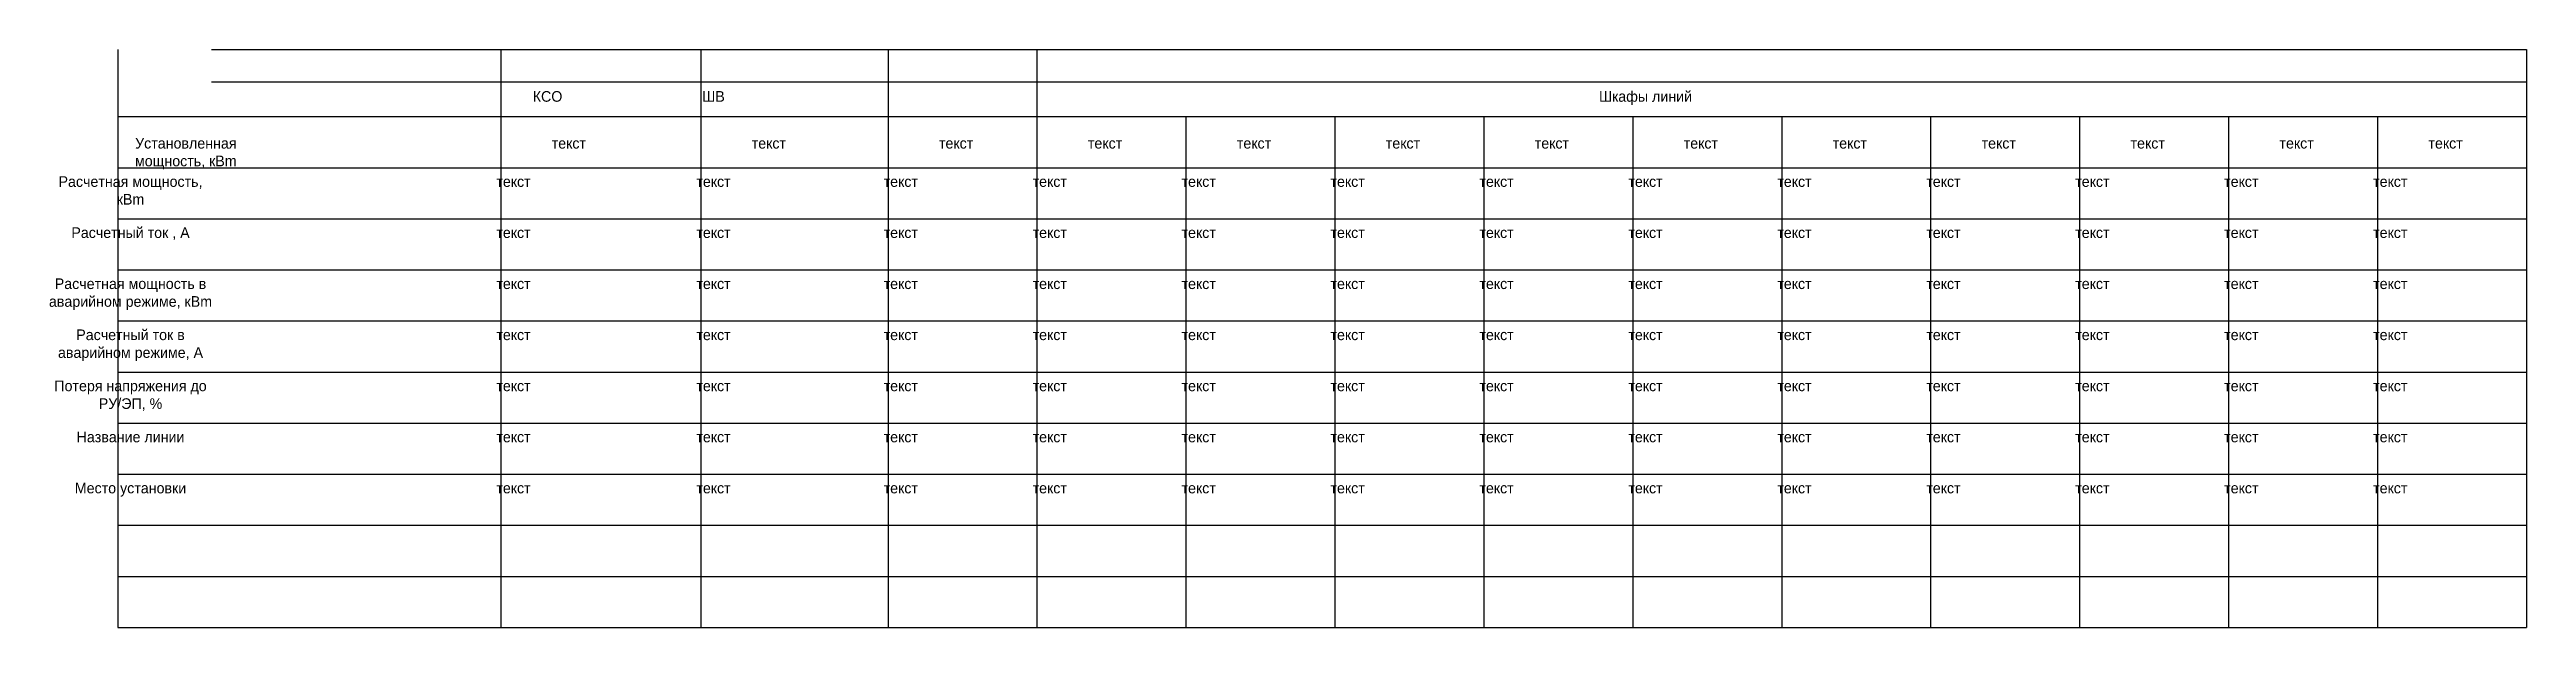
# Model space of a CAD drawing. Header units: metres. Extents: x -38 to 544, y -390 to -254.
import ezdxf

# ---------------------------------------------------------------- set-up
doc = ezdxf.new("R2010")
doc.units = ezdxf.units.M

msp = doc.modelspace()

# ---------------------------------------------------------------- linework, layer by layer
at = {"color": 2}
for p, q in [((-22, -253.95), (-22, -389.71)), ((0, -253.95), (544, -253.95)), ((68, -253.95), (68, -389.71)), ((115, -253.95), (115, -389.71)), ((159, -253.95), (159, -389.71)), ((194, -253.95), (194, -389.71)), ((544, -253.95), (544, -277)), ((0, -261.51), (544, -261.51)), ((-22, -269.71), (544, -269.71)), ((0, -269.71), (544, -269.71)), ((229, -269.71), (229, -389.71)), ((264, -269.71), (264, -389.71)), ((299, -269.71), (299, -389.71)), ((334, -269.71), (334, -389.71)), ((369, -269.71), (369, -389.71)), ((404, -269.71), (404, -389.71)), ((439, -269.71), (439, -389.71)), ((474, -269.71), (474, -389.71)), ((509, -269.71), (509, -389.71)), ((544, -269.71), (544, -389.71)), ((-22, -281.71), (544, -281.71)), ((-22, -293.71), (544, -293.71)), ((-22, -305.71), (544, -305.71)), ((-22, -317.71), (544, -317.71)), ((-22, -329.71), (544, -329.71)), ((-22, -341.71), (544, -341.71)), ((-22, -353.71), (544, -353.71)), ((-22, -365.71), (544, -365.71)), ((-22, -377.71), (544, -377.71)), ((-22, -389.71), (544, -389.71))]:
    msp.add_line(p, q, dxfattribs=at)

# ---------------------------------------------------------------- texts
at = {"color": 1, "char_height": 2.5, "attachment_point": 2}
for s, insert in [('КСО', (79, -263.71)), ('ШВ', (118, -263.71)), ('Шкафы линий', (337, -263.71)), ('Установленная\\Pмощность, кВm', (-6, -274.71)), ('текст', (84, -274.71)), ('текст', (131, -274.71)), ('текст', (175, -274.71)), ('текст', (210, -274.71)), ('текст', (245, -274.71)), ('текст', (280, -274.71)), ('текст', (315, -274.71)), ('текст', (350, -274.71)), ('текст', (385, -274.71)), ('текст', (420, -274.71)), ('текст', (455, -274.71)), ('текст', (490, -274.71)), ('текст', (525, -274.71)), ('Расчетная мощность,\\PкВm', (-19, -283.71)), ('текст', (71, -283.71)), ('текст', (118, -283.71)), ('текст', (162, -283.71)), ('текст', (197, -283.71)), ('текст', (232, -283.71)), ('текст', (267, -283.71)), ('текст', (302, -283.71)), ('текст', (337, -283.71)), ('текст', (372, -283.71)), ('текст', (407, -283.71)), ('текст', (442, -283.71)), ('текст', (477, -283.71)), ('текст', (512, -283.71)), ('Расчетный ток , А', (-19, -295.71)), ('текст', (71, -295.71)), ('текст', (118, -295.71)), ('текст', (162, -295.71)), ('текст', (197, -295.71)), ('текст', (232, -295.71)), ('текст', (267, -295.71)), ('текст', (302, -295.71)), ('текст', (337, -295.71)), ('текст', (372, -295.71)), ('текст', (407, -295.71)), ('текст', (442, -295.71)), ('текст', (477, -295.71)), ('текст', (512, -295.71)), ('Расчетная мощность в\\Pаварийном режиме, кBm', (-19, -307.71)), ('текст', (71, -307.71)), ('текст', (118, -307.71)), ('текст', (162, -307.71)), ('текст', (197, -307.71)), ('текст', (232, -307.71)), ('текст', (267, -307.71)), ('текст', (302, -307.71)), ('текст', (337, -307.71)), ('текст', (372, -307.71)), ('текст', (407, -307.71)), ('текст', (442, -307.71)), ('текст', (477, -307.71)), ('текст', (512, -307.71)), ('Расчетный ток в\\Pаварийном режиме, A', (-19, -319.71)), ('текст', (71, -319.71)), ('текст', (118, -319.71)), ('текст', (162, -319.71)), ('текст', (197, -319.71)), ('текст', (232, -319.71)), ('текст', (267, -319.71)), ('текст', (302, -319.71)), ('текст', (337, -319.71)), ('текст', (372, -319.71)), ('текст', (407, -319.71)), ('текст', (442, -319.71)), ('текст', (477, -319.71)), ('текст', (512, -319.71)), ('Потеря напряжения до\\PРУ/ЭП, %', (-19, -331.71)), ('текст', (71, -331.71)), ('текст', (118, -331.71)), ('текст', (162, -331.71)), ('текст', (197, -331.71)), ('текст', (232, -331.71)), ('текст', (267, -331.71)), ('текст', (302, -331.71)), ('текст', (337, -331.71)), ('текст', (372, -331.71)), ('текст', (407, -331.71)), ('текст', (442, -331.71)), ('текст', (477, -331.71)), ('текст', (512, -331.71)), ('Название линии', (-19, -343.71)), ('текст', (71, -343.71)), ('текст', (118, -343.71)), ('текст', (162, -343.71)), ('текст', (197, -343.71)), ('текст', (232, -343.71)), ('текст', (267, -343.71)), ('текст', (302, -343.71)), ('текст', (337, -343.71)), ('текст', (372, -343.71)), ('текст', (407, -343.71)), ('текст', (442, -343.71)), ('текст', (477, -343.71)), ('текст', (512, -343.71)), ('Место установки', (-19, -355.71)), ('текст', (71, -355.71)), ('текст', (118, -355.71)), ('текст', (162, -355.71)), ('текст', (197, -355.71)), ('текст', (232, -355.71)), ('текст', (267, -355.71)), ('текст', (302, -355.71)), ('текст', (337, -355.71)), ('текст', (372, -355.71)), ('текст', (407, -355.71)), ('текст', (442, -355.71)), ('текст', (477, -355.71)), ('текст', (512, -355.71))]:
    msp.add_mtext(s, dxfattribs=dict(at, insert=insert))

doc.saveas('drawing.dxf')
